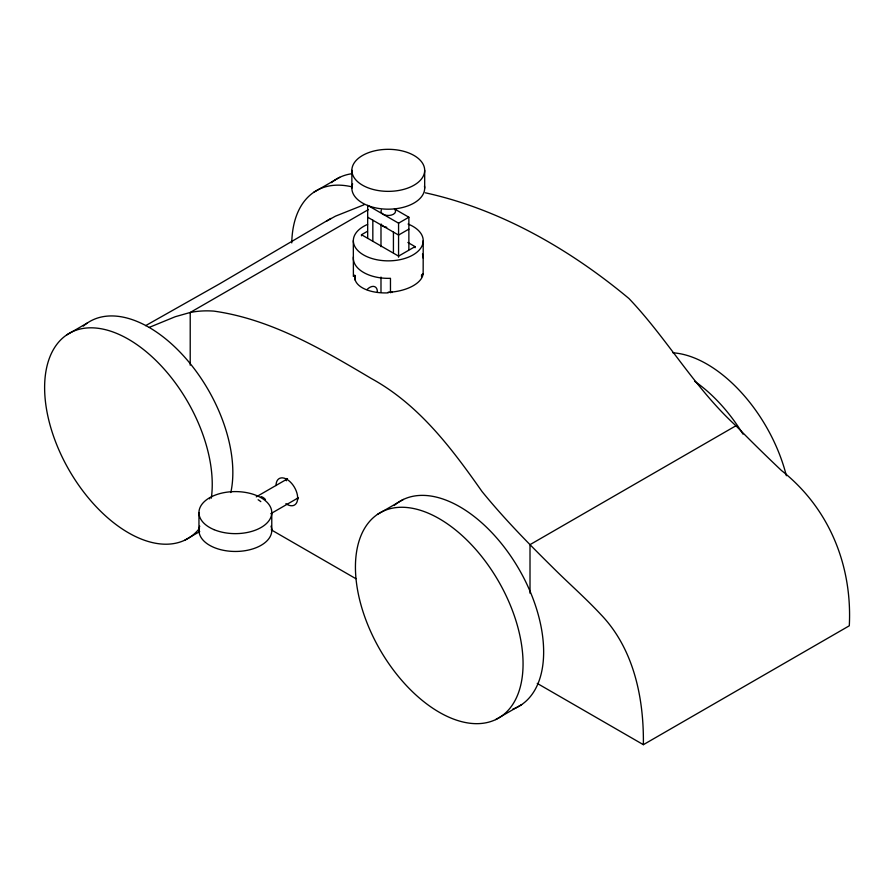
<?xml version="1.0" encoding="UTF-8"?>
<svg xmlns="http://www.w3.org/2000/svg" width="894" height="894" viewBox="0 0 894 894"><rect width="100%" height="100%" fill="white"/><g stroke="black" fill="none" stroke-linecap="round" stroke-linejoin="round"><path stroke-width="1.34" d="M392.064 292.528L392.064 291.779L390.466 292.707L390.466 278.313L388.275 278.358A34.944 20.182 0 0 1 353.32 258.176L353.398 256.913M423.22 240.676L423.153 273.832L421.555 274.76L421.555 276.995M326.612 221.109L335.384 216.192L364.082 204.76M330.914 218.427L219.622 283.823L145.599 325.662M66.648 334.948L87.243 323.058M313.772 192.277L339.709 177.325M368.451 209.576L190.21 312.475L175.313 316.699L149.32 327.36M361.5 235.826L361.5 234.731L367.389 231.334M367.68 237.703L367.68 205.341L398.568 223.176L408.871 217.231L408.871 249.594M408.871 229.121L398.568 235.066L367.68 217.231M354.996 279.945L354.996 275.43L353.398 276.358L353.32 240.676M361.5 234.731L398.568 256.131L415.051 246.621L415.051 247.716M256.265 496.863L287.466 478.838M286.851 479.329L287.488 478.949M184.868 540.144L199.742 531.55M270.793 513.692L298.428 497.734M377.458 514.396L403.395 499.444M537.238 683.407L643.367 744.68L849.3 625.789C852.384 565.388 829.163 508.094 781.423 470.467C766.002 455.839 750.792 440.977 735.941 425.767L530.008 544.658L530.008 593.214M495.689 719.592A118.522 68.436 60 0 0 464.679 537.931A118.522 68.436 60 0 0 357.365 588.867A118.522 68.436 60 0 0 495.689 719.592L521.615 704.628M425.332 192.802C500.584 209.285 570.171 249.515 628.974 298.54C667.203 338.703 694.694 388.074 735.941 425.767M394.388 208.872L408.871 217.231M407.876 242.475L415.051 246.621M271.228 529.829L355.879 578.697M643.367 744.68C644.004 698.292 633.88 648.72 600.645 614.29C585.324 597.84 568.349 583.067 552.47 567.176C527.941 542.96 503.769 518.263 482.011 491.499C451.504 448.062 418.85 404.535 371.233 378.464C322.298 349.431 271.072 319.147 213.845 311.112A207.609 119.863 60 0 0 190.221 312.509L190.21 365.177M424.684 170.341A36.408 21.02 0 0 1 370.071 188.545A36.408 21.02 0 0 1 370.071 152.136A36.408 21.02 0 0 1 424.684 170.341L424.684 188.176M398.568 223.176L398.568 255.539M398.568 256.131L398.568 257.226M393.427 232.094L393.427 252.611M380.989 224.562L380.989 246.666M380.989 277.062L380.989 292.26M372.832 220.203L372.832 240.721M351.867 170.341L351.867 188.176M271.776 512.62L271.776 530.455M209.621 497.757L209.621 498.863M198.96 512.62L198.96 530.455M408.077 224.048A34.944 20.182 0 0 1 414.682 253.896A34.944 20.182 0 0 1 362.584 254.354A34.944 20.182 0 0 1 367.59 224.416M367.021 289.555A10.795 6.236 -60 0 1 377.38 291.813M422.482 254.041A34.944 20.182 0 0 1 423.22 258.176M423.153 273.832A34.888 17.947 -3.8 0 1 390.399 292.193M353.499 276.347A34.721 16.092 -8.3 0 1 353.89 274.939M276.034 485.565A15.287 8.828 60 0 1 287.175 479.519A15.287 8.828 60 0 1 297.646 498.785A15.287 8.828 60 0 1 285.879 503.68M298.115 498.863A15.287 8.828 60 0 1 297.143 498.349M286.382 480.771A15.287 8.828 60 0 1 286.382 478.525M354.952 275.43A33.737 16.248 -5.2 0 0 354.773 277.33A33.827 17.165 -3.8 0 0 388.197 292.874M391.125 291.958A33.48 17.254 -3.8 0 1 388.219 292.159M270.994 526.141A36.408 21.02 0 0 1 235.368 551.464A36.408 21.02 0 0 1 199.731 526.141M258.12 499.757A10.806 4.146 47 0 1 260.813 501.646M261.16 496.617A10.806 7.789 77.4 0 1 265.462 499.567M394.645 209.241A7.286 4.202 0 0 1 388.991 215.465A7.286 4.202 0 0 1 381.336 210.012M386.778 227.288A7.286 4.202 0 0 1 381.146 224.036M424.482 186.008A36.408 21.02 0 0 1 386.398 209.162A36.408 21.02 0 0 1 352.638 183.862M83.332 326.109A118.522 68.436 60 0 1 185.136 357.645A118.522 68.436 60 0 1 230.797 492.56M199.485 528.354A118.522 68.436 60 0 1 60.468 453.414A118.522 68.436 60 0 1 108.632 330.545A118.522 68.436 60 0 1 211.319 498.17M291.768 242.911A118.522 68.436 60 0 1 352.091 186.891M331.406 182.622A118.522 68.436 60 0 1 352.337 173.66M394.142 505.546A118.522 68.436 60 0 1 518.71 568.685A118.522 68.436 60 0 1 512.731 709.177M694.616 381.246A118.522 68.436 60 0 1 743.003 434.138M672.903 352.806A118.522 68.436 60 0 1 786.351 475.72M214.001 529.639A36.408 21.02 0 0 0 271.575 514.788A36.408 21.02 0 0 0 220.516 493.421A36.408 21.02 0 0 0 214.001 529.639"/></g></svg>
